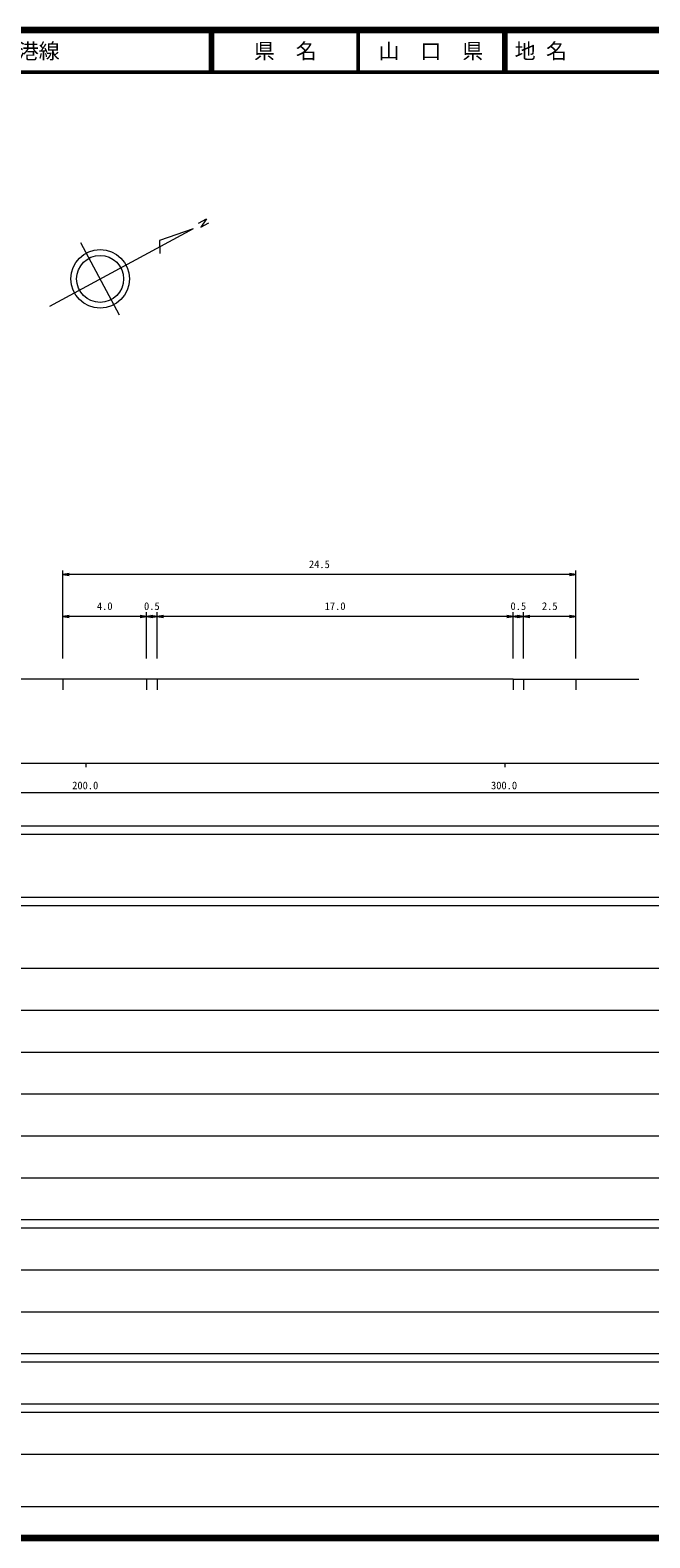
# Model space of a CAD drawing. Units: millimetres at full size, sheet at 1:1000, with parts at other scales. Extents: x 40000 to 680000, y 20000 to 380000.
# Drawn here: x 254696 to 402650, y 20000 to 380000 of the extents above; entities that cross this region are included whole.
import ezdxf
from ezdxf.enums import TextEntityAlignment as Align

# ---------------------------------------------------------------- set-up
doc = ezdxf.new("R2010")
doc.units = ezdxf.units.MM
doc.header["$LTSCALE"] = 1000
for name, color, linetype, lineweight in [('M-BGD', 7, 'Continuous', 13), ('M-BMK-SRVR', 3, 'Continuous', 13), ('M-STR-HTXT', 7, 'Continuous', 13), ('M-TTL', 2, 'Continuous', 140), ('M-TTL-BAND', 7, 'Continuous', 13), ('M-TTL-LINE', 7, 'Continuous', 50)]:
    doc.layers.add(name, color=color, linetype=linetype, lineweight=lineweight)
doc.layers.add('M-TTL-TXT', color=7, linetype='Continuous')
doc.styles.add('ＭＳ ゴシック', font='')
doc.styles.get('ＭＳ ゴシック').set_extended_font_data('MS Gothic')

# ---------------------------------------------------------------- blocks, each defined once
blk = doc.blocks.new('open_arrow')
at = {"color": 0, "linetype": 'Continuous', "lineweight": -2}
blk.add_lwpolyline([(7.5, 1.25), (0, 0), (7.5, -1.25)], dxfattribs=at)

msp = doc.modelspace()

# ---------------------------------------------------------------- linework, layer by layer
at = {"layer": 'M-BGD'}
for p, q in [((262500, 225000), (250000, 225000)), ((282500, 225000), (262500, 225000)), ((262500, 225000), (262500, 222500)), ((285000, 225000), (282500, 225000)), ((282500, 225000), (282500, 222500)), ((370000, 225000), (285000, 225000)), ((285000, 225000), (285000, 222500)), ((370000, 225000), (370000, 222500)), ((370000, 225000), (372500, 225000)), ((372500, 225000), (372500, 222500)), ((372500, 225000), (385000, 225000)), ((385000, 225000), (385000, 222500)), ((385000, 225000), (400000, 225000))]:
    msp.add_line(p, q, dxfattribs=at)
at = {"layer": 'M-BMK-SRVR'}
for p, q in [((294926, 333941), (296830, 334964)), ((296830, 334964), (295451, 332950)), ((293610, 332541), (259311, 314043)), ((293610, 332541), (285544, 329797)), ((295451, 332950), (297358, 333987)), ((276042, 311973), (266762, 329245)), ((285544, 329797), (285636, 326667))]:
    msp.add_line(p, q, dxfattribs=at)
for radius in [7003, 5602]:
    msp.add_circle((271402, 320609), radius, dxfattribs=at)
at = {"layer": 'M-STR-HTXT'}
for p, q in [((262500, 230000), (262500, 251000)), ((385000, 250000), (262500, 250000)), ((385000, 230000), (385000, 251000)), ((282500, 240000), (262500, 240000)), ((282500, 230000), (282500, 241000)), ((285000, 240000), (282500, 240000)), ((285000, 230000), (285000, 241000)), ((370000, 240000), (285000, 240000)), ((370000, 230000), (370000, 241000)), ((372500, 240000), (370000, 240000)), ((372500, 230000), (372500, 241000)), ((385000, 240000), (372500, 240000))]:
    msp.add_line(p, q, dxfattribs=at)
at = {"layer": 'M-TTL'}
for p, q in [((680000, 380000), (40000, 380000)), ((40000, 20000), (680000, 20000))]:
    msp.add_line(p, q, dxfattribs=at)
at = {"layer": 'M-TTL-BAND'}
for p, q in [((40000, 205000), (579000, 205000)), ((268000, 205000), (268000, 204000)), ((368000, 205000), (368000, 204000)), ((68000, 198000), (579000, 198000)), ((40000, 190000), (579000, 190000)), ((40000, 188000), (579000, 188000)), ((40000, 173000), (579000, 173000)), ((40000, 171000), (579000, 171000)), ((40000, 156000), (579000, 156000)), ((46000, 146000), (579000, 146000)), ((52000, 136000), (579000, 136000)), ((46000, 126000), (579000, 126000)), ((52000, 116000), (579000, 116000)), ((46000, 106000), (579000, 106000)), ((40000, 96000), (579000, 96000)), ((40000, 94000), (579000, 94000)), ((49000, 84000), (579000, 84000)), ((40000, 74000), (579000, 74000)), ((40000, 64000), (579000, 64000)), ((40000, 62000), (579000, 62000)), ((40000, 52000), (579000, 52000)), ((40000, 50000), (579000, 50000)), ((40000, 40000), (579000, 40000)), ((68000, 27500), (579000, 27500))]:
    msp.add_line(p, q, dxfattribs=at)
at = {"layer": 'M-TTL-LINE'}
for p, q in [((297750, 380000), (297750, 370000)), ((298250, 380000), (298250, 370000)), ((333000, 380000), (333000, 370000)), ((367750, 380000), (367750, 370000)), ((368250, 380000), (368250, 370000)), ((40000, 370000), (680000, 370000))]:
    msp.add_line(p, q, dxfattribs=at)

# ---------------------------------------------------------------- block references
at = {"layer": 'M-STR-HTXT', "xscale": 200, "yscale": 200}
for p in [(262500, 250000), (262500, 240000), (282500, 240000), (285000, 240000), (370000, 240000), (372500, 240000)]:
    msp.add_blockref('open_arrow', p, dxfattribs=at)
at = {"layer": 'M-STR-HTXT', "xscale": 200, "yscale": 200, "rotation": 180}
for p in [(385000, 250000), (282500, 240000), (285000, 240000), (370000, 240000), (372500, 240000), (385000, 240000)]:
    msp.add_blockref('open_arrow', p, dxfattribs=at)

# ---------------------------------------------------------------- texts
at = {"layer": 'M-STR-HTXT', "style": 'ＭＳ ゴシック'}
for s, p in [('24.5', (323750, 251000)), ('4.0', (272500, 241000)), ('0.5', (283750, 241000)), ('17.0', (327500, 241000)), ('0.5', (371250, 241000)), ('2.5', (378750, 241000))]:
    msp.add_text(s, height=1833, dxfattribs=at).set_placement(p, align=Align.BOTTOM_CENTER)
at = {"layer": 'M-TTL-BAND', "style": 'ＭＳ ゴシック'}
for s, p in [('200.0', (267844, 198195)), ('300.0', (367844, 198195))]:
    msp.add_text(s, height=1833, dxfattribs=at).set_placement(p, align=Align.BOTTOM_CENTER)
at = {"layer": 'M-TTL-TXT', "style": 'ＭＳ ゴシック'}
for s, p in [('一般県道南風泊港線', (216734, 375000)), ('地 名', (370380, 375000))]:
    msp.add_text(s, height=3666, dxfattribs=at).set_placement(p, align=Align.MIDDLE_LEFT)
for s, p in [('県\u3000名', (315625, 375000)), ('山\u3000口\u3000県', (350375, 375000))]:
    msp.add_text(s, height=3666, dxfattribs=at).set_placement(p, align=Align.MIDDLE_CENTER)

doc.saveas('drawing.dxf')
